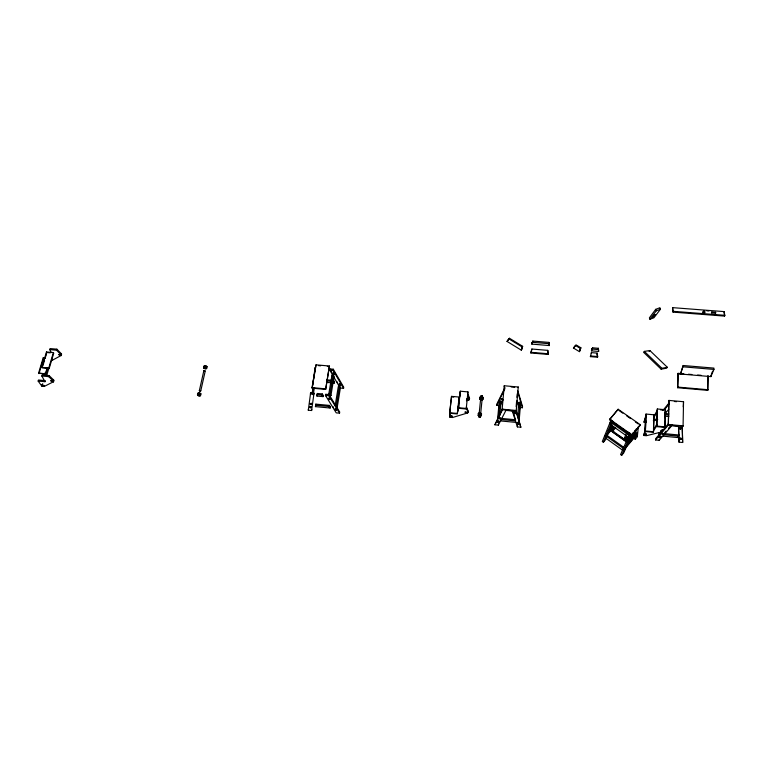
<?xml version="1.0" encoding="UTF-8"?>
<svg xmlns="http://www.w3.org/2000/svg" width="763" height="763" viewBox="0 0 763 763"><rect width="100%" height="100%" fill="white"/><g stroke="black" fill="none" stroke-linecap="round" stroke-linejoin="round"><path stroke-width="1.14" d="M458.449 407.728L458.449 408.281L466.193 408.997L466.193 408.443L458.449 407.728L460.261 391.209L467.957 391.905L467.948 392.468M680.52 374.013L683.19 365.515L713.93 368.1L713.939 369.426L710.897 376.607L680.52 374.013L683.19 365.515M678.45 425.935L679.041 442.159L682.675 442.502L682.236 426.231M683.257 406.889L683.534 401.719L668.922 400.413L668.321 425.067L683.066 426.431L683.534 401.719M707.74 390.36L708.007 375.892L707.74 390.36L677.687 387.738L678.097 373.336L683.848 373.832M677.687 387.738L678.097 373.336M679.041 442.159L678.927 437.485M668.321 425.067L668.922 400.413M664.955 425.115L665.422 409.721L657.315 408.987L656.752 426.641L664.916 427.394L665.422 409.721M664.869 417.752A2.375 0.982 2 0 0 665.365 417.323L665.202 411.467M659.003 435.072L659.051 432.716M668.522 423.618L655.608 438.763L655.589 439.946L659.194 440.289L659.222 439.106M660.119 434.92L660.167 432.554M653.51 428.892L654.015 414.795L646.013 414.061L645.384 431.534L653.433 432.287L654.015 414.795M656.027 419.974L656.046 418.811M656.752 426.641L657.315 408.987M660.777 432.182L646.309 435.721L643.657 435.473L645.45 429.159M645.784 422.349L644.02 422.187L645.803 415.787M644.725 432.926L645.498 420.47L645.24 430.408M645.384 431.534L646.013 414.061M661.988 430.733L663.419 430.361M598.392 348.29L598.621 351.457L591.449 350.856L592.593 347.814L598.392 348.29L598.621 351.457M591.449 350.856L592.593 347.814M502.092 409.741L502.13 409.178L516.255 410.484L516.198 411.038L502.092 409.741L504.248 385.763L518.23 387.003L516.198 411.038M504.2 386.345L504.248 385.763M549.274 345.563L548.931 342.396L532.822 341.071L531.83 344.113L549.274 345.563L548.931 342.396M531.83 344.113L532.822 341.071M512.173 410.532L517.362 426.908L520.843 427.232L516.189 410.78M520.128 407.509L522.436 407.728L522.521 406.584L517.858 390.904M517.695 415.873L518.754 403.188L520.032 403.207L520.48 404.705L519.145 420.814M519.088 402.139L518.993 403.284L519.841 403.303L519.937 402.158M517.362 426.908L517.457 425.754M518.249 416.188L518.439 413.889M518.315 421.748C518.745 423.37 518.201 425.783 517.371 422.893L518.22 422.912L518.363 424.285M518.602 420.508L520.032 403.207M514.987 411.085C515.969 414.328 513.718 414.319 514.119 411.076M516.141 406.679L516.532 402.006M516.923 397.342L517.219 393.842M502.674 408.472L494.891 424.791L498.353 425.115L498.458 423.961M499.412 413.279L499.622 410.99M500.356 402.959L500.127 405.678L503.237 399.44M500.9 400.489L500.795 401.624L499.956 401.491L499.355 402.702M499.784 415.368L501.043 401.576L499.794 401.367L499.107 402.75L497.524 419.955M498.983 405.573L496.694 405.363L496.799 404.228L504.972 387.575M498.21 418.601L499.794 401.367M518.172 387.585L518.23 387.003M634.921 430.399L634.148 438.515L635.226 439.278L637.305 436.808L638.402 426.326M634.816 435.52L635.226 435.291M480.347 416.884L482.416 396.197L481.711 395.797L480.928 396.035L478.849 416.722L480.347 416.884L478.887 416.646M635.226 439.278L636.256 428.863M635.98 434.786L636.027 434.3M636.199 436.455L636.809 434.948M636.514 436.35L636.857 435.301M466.193 408.997L467.957 391.905M467.318 413.05L467.7 411.801A2.251 0.944 6.4 0 0 468.177 411.295L466.441 406.679M468.692 400.06L469.064 398.82A2.241 0.963 6.3 0 0 469.541 398.305L467.824 393.613M449.846 413.145L449.951 417.285L452.469 417.523L467.576 412.955A2.251 0.944 6.4 0 0 468.053 412.449L468.091 411.009M466.412 400.766L468.949 399.965A2.241 0.963 6.3 0 0 469.417 399.45L469.493 398.057M457.323 413.441L459.126 397.046L451.534 396.359L449.674 412.726L449.693 413.269L457.333 413.975L457.323 413.441L449.674 412.726M457.848 409.302L458.229 405.792M458.487 403.446L460.137 392.916M458.449 408.281L460.261 391.209M530.876 352.983L531.897 349.025L547.767 350.36L548.111 354.433L530.876 352.983L531.897 349.025M449.693 413.269L451.534 396.359M449.951 417.285L449.951 410.971M308.3 410.208L310.617 392.859L314.013 393.174L311.59 410.523L308.3 410.208L308.5 409.092M312.658 385.525L315.071 367.604L314.881 368.72M309.892 407.614L310.055 406.431L310.913 406.631L310.713 407.747L309.892 407.614L310.093 406.488M310.713 407.747L310.875 406.574M547.767 350.36L548.111 354.433M315.443 406.631L315.834 404.132L329.397 405.401L330.322 406.889L330.131 408.024L315.443 406.631L315.634 405.506M316.95 396.064L317.36 393.479L322.272 393.937L323.235 395.482L323.035 396.626L316.95 396.064L317.15 394.919M339.535 413.174L339.716 412.049L329.034 394.557L325.629 394.242L325.429 395.387L336.216 412.859L339.535 413.174L328.843 395.701L329.063 394.004L329.874 394.013L330.675 395.339L330.198 396.569M340.279 388.043L343.56 388.338L343.741 387.242L333.297 369.225L329.921 368.92L329.73 370.045L332.658 375.043M336.388 404.714C336.779 406.498 334.709 406.441 335.586 404.705L336.388 404.714L337.16 405.992L336.979 407.118L336.302 407.204M339.316 386.851C340.298 385.248 338.095 385.296 338.534 386.841L339.316 386.851L340.088 388.157L340.269 387.051L339.497 385.744L338.715 385.735M336.674 408.997L336.493 410.122L335.691 410.113L335.882 408.978M336.531 404.628L339.459 386.755L338.276 386.746L335.339 404.609L336.531 404.628L337.418 406.088L340.336 388.253L333.059 375.816L331.857 375.806L328.805 393.908L330.017 393.918L330.942 395.434L329.73 395.415M339.783 385.201L339.964 384.094L340.746 384.104L340.565 385.21L339.783 385.201L339.02 383.884L339.802 383.894L340.565 385.21M332.859 406.469L333.307 407.204M337.437 382.253L336.931 381.862M329.874 394.013C330.598 395.739 327.832 395.358 329.683 395.158L330.484 396.474L329.683 396.464M332.906 375.911C333.908 374.29 331.676 374.347 332.105 375.911L332.906 375.911L333.708 377.265L333.889 376.149L332.983 374.7M329.168 399.507L328.357 398.191L329.168 398.2L329.978 399.526L329.168 399.507L329.368 398.362L330.169 398.381M330.017 393.918L333.059 375.816M334.394 373.164L334.204 374.29L333.402 374.28L333.593 373.164M330.942 395.434L333.965 377.37M330.131 408.024L329.206 406.536L329.397 405.401M330.017 406.889L329.568 406.154L330.017 406.889L328.834 406.87M334.289 383.083L333.565 380.441L334.289 383.083L326.459 382.368M330.56 370.484L330.036 370.074M343.56 388.338L333.107 370.341L333.297 369.225M323.035 396.626L322.072 395.081L322.272 393.937M325.658 389.416L329.406 366.021L316.025 364.838L312.01 387.604L312.162 388.176L325.658 389.416L329.406 366.021M634.826 433.727L635.169 432.65M311.59 410.523L311.79 409.407M322.072 395.081L317.16 394.624L317.36 393.479M315.834 404.132L315.634 405.258L329.206 406.536M312.162 388.176L316.025 364.838M312.143 393.307L313.126 387.747M312.162 393.565L313.135 388.024M313.183 394.881L314.346 387.947M314.013 393.174L313.812 394.318L310.417 394.004L310.617 392.859M458.887 399.869L460.013 394.061M457.581 411.677L458.706 405.964M457.457 412.831L458.582 407.118M521.301 350.16L522.645 346.316L509.474 338.276L507.023 341.423L521.301 350.16L522.645 346.316M590.4 356.636L590.543 355.959L597.667 356.559L597.524 357.227L590.4 356.636L591.411 352.64L597.143 353.116L597.667 356.559M591.268 353.317L591.411 352.64M597.143 353.116L597.524 357.227M597.181 354.442L597.486 355.911M199.362 390.599L203.816 370.837L204.589 370.704L205.218 371.152L200.774 390.837L199.362 390.599L200.774 390.837M579.451 351.648L580.872 347.775L576.017 344.876L573.452 348.052L579.451 351.648L580.872 347.775M609.494 419.688L618.154 409.245L640.357 424.762L640.176 425.325L631.678 435.349L609.494 419.688L618.154 409.245M38.15 381.08L41.936 386.259L44.197 386.469L53.448 381.758A2.175 0.82 15 0 0 53.486 381.252L53.534 379.888L49.08 375.568L42.165 374.919L41.841 376.006L44.988 381.719L38.15 381.08L38.474 380.012L45.303 380.651L44.988 381.719M52.218 359.43L51.903 360.47L61.145 355.501A2.155 0.849 15.3 0 0 61.183 354.967L61.231 353.622L56.882 349.177L50.053 348.567L49.738 349.616L51.245 352.573M53.305 381.853L53.772 380.68A2.175 0.82 15 0 0 53.801 380.174L53.534 379.888M61.002 355.596L61.46 354.452A2.146 0.849 15.3 0 0 61.498 353.918L61.231 353.622M53.362 381.824L53.668 380.756M61.059 355.568L61.307 354.547M53.219 380.966L48.756 376.655L49.08 375.568M60.983 354.719L56.576 350.236L56.882 349.177M44.149 375.301L44.798 373.117M47.764 367.756L45.818 374.29L45.427 373.746L47.048 368.3M41.936 386.259L42.251 385.191M42.404 384.733L41.65 384.657L43.31 385.973L42.404 384.733L42.718 383.665M45.284 375.406L47.554 367.766M42.556 385.906L42.871 384.838M49.175 368.529L48.784 367.966L53.362 352.582L46.476 351.962L41.86 367.327L42.261 367.89L49.175 368.529L53.744 353.145L53.362 352.582M46.629 375.749L48.889 368.128M44.197 386.469L44.512 385.401M42.919 365.696L44.559 360.212M45.217 358.019L46.867 352.525L46.476 351.962M45.818 374.29L38.589 373.107L43.176 357.876L45.437 358.085M38.989 373.651L43.233 359.526M45.999 354.919L46.314 353.879M631.678 435.349L640.357 424.762M672.585 307.642L673.042 312.124L724.526 316.101L724.85 315.31L724.039 311.59L672.585 307.642L673.042 312.124M644.02 422.187L645.765 416.96M645.689 420.585L645.269 421.834L646.147 421.92M643.657 435.473L645.412 430.342M644.916 435.139L645.336 433.909L646.223 433.994C646.833 435.73 643.762 435.139 645.803 435.225M645.164 435.263L645.336 433.909M645.603 435.311L646.223 433.994M706.834 310.818L709.018 310.98M711.803 312.019L711.497 312.811L715.646 313.231L715.637 312.315L711.803 312.019L711.803 312.935M715.332 313.107L715.637 312.315M724.039 311.59L724.526 316.101M611.134 419.841L602.322 441.519L603.39 442.282L605.498 439.812L613.061 421.357M610.2 423.131L610.772 421.729L609.952 423.789M604.84 436.312L605.24 435.368M603.39 442.282L612.231 420.623M607.262 433.365L606.89 434.271L608.388 432.659M623.619 448.482L622.751 450.294L605.498 437.962L606.232 436.159L606.986 435.349L624.287 447.69M628.483 437.275L610.877 424.81L611.64 422.94L612.393 422.12L630.057 434.586L629.303 435.415L611.64 422.94M605.669 437.714L606.814 435.597M611.049 424.562L611.716 422.921M606.165 437.18L606.986 435.349M607.634 433.46L608.016 432.554M611.554 424.018L612.393 422.12M628.426 438.162L625.879 441.319L610.247 430.208L612.775 427.089M613.204 426.441L611.611 430.294L613.109 428.672M614.291 427.213L612.384 431.925L626.862 442.197M711.326 374.271L712.632 371.19M626.9 432.383L623.991 439.068L625.479 437.428M626.757 436.026L625.088 439.85L628.073 436.57M628.168 434.128L628.884 432.507M629.98 433.136L620.557 454.586L621.635 455.358L623.743 452.86L631.831 434.605M621.635 455.358L630.62 434.996M624.02 450.828L625.202 448.711M629.771 437.8L630.991 435.625M626.452 445.668L626.051 446.574L626.795 445.754M482.416 396.197L481.825 396.445M496.694 405.363L504.877 388.739M500.232 404.543L501.272 402.463M494.891 424.791L502.569 409.645M497.571 422.206L498.163 421.033L499.012 421.176C499.393 422.864 496.465 422.158 498.411 422.349M497.8 422.349L498.163 421.033M498.22 422.425L499.012 421.176M498.353 425.115L506.136 409.979M633.09 433.441L629.246 439.011M633.242 432.278L633.071 433.012M653.796 416.512L657.096 410.732M653.767 417.685L657.067 411.915M653.49 429.903L656.8 424.238M653.462 431.095L656.771 425.439M333.269 375.863L333.889 376.149L332.592 374.7M509.474 338.276L507.023 341.423M515.035 413.689C515.178 411.82 513.413 411.81 514.605 413.68M655.713 309.33L649.38 317.866L649.942 319.268L653.929 317.761L660.472 309.215L659.881 307.747L655.713 309.33L656.304 310.799L649.942 319.268M635.274 432.087L634.511 433.785M680.834 427.604C680.415 430.818 681.426 426.889 679.9 427.585L680.167 429.006L679.9 427.585M634.072 436.035L634.864 435.034M681.178 438.2C680.768 441.31 681.76 437.495 680.262 438.172L680.529 439.555L680.262 438.172M662.828 410.542L668.855 403.179M664.315 409.884L668.836 404.371M664.668 413.041L666.109 411.305M664.926 413.88L668.731 409.292M627.358 442.998L634.53 434.529M630.133 440.594L631.564 438.897M632.994 437.209L634.435 435.52M627.014 445.468L635.617 435.301L633.147 433.594M626.204 447.299L635.522 436.283M644.344 351.381L643.571 352.277L661.139 369.187L666.585 368.195L667.367 367.308L649.885 350.551L644.344 351.381L661.922 368.291L667.367 367.308M655.589 439.946L668.502 424.829M649.122 351.447L649.885 350.551M608.206 430.733L612.508 425.716M608.559 432.335L611.43 428.987M607.806 434.185L611.392 430.008M659.232 437.399L660.233 436.236L661.092 436.379L659.947 437.619L659.232 437.399L659.947 437.619M659.518 437.552L661.092 436.379M663.82 433.756L666.118 431.085M668.417 428.415L670.715 425.744M659.194 440.289L672.232 425.172M661.139 369.187L661.922 368.291M451.591 417.103L451.801 415.778L450.962 415.701C450.227 417.39 452.583 417.599 451.801 415.778M629.599 440.585L631.068 438.963M625.708 446.498L627.196 444.848M625.212 449.092L624.706 449.264M631.001 436.016L630.486 436.188M627.272 432.278L627.777 431.724M612.699 431.066L615.693 427.814M610.247 430.208L613.242 426.965M605.498 437.962L606.242 437.161M610.877 424.81L611.63 423.999M575.111 345.916L573.452 348.052M508.797 339.125L507.929 340.403M500.595 417.723L499.422 417.723M481.882 399.43L480.652 399.001L481.167 399.45M466.584 398.973L467.938 399.268L466.546 399.316M480.261 415.721L479.011 415.301L479.536 415.73M656.304 310.799L660.472 309.215M653.3 420.737L657.716 419.612M479.546 413.403L479.526 413.947M311.466 403.255L310.942 403.255M198.924 393.317L200.097 393.689L199.544 393.937M481.176 397.132L481.739 397.151M332.296 374.786L333.097 374.795M335.405 405.83L336.197 405.84L336.979 407.118M514.434 413.575L515.302 413.584M517.371 422.893L518.02 423.198M517.772 424.171L518.621 424.19M679.947 428.892L680.873 428.911M677.496 436.856L678.87 436.884M680.31 439.44L681.216 439.459M673.3 311.333L724.85 315.31M532.717 342.329L548.845 343.665M592.527 349.092L598.326 349.568M530.953 352.306L548.206 353.765M683.181 366.831L713.939 369.426M688.445 374.223L691.898 374.519M697.649 375.005L701.102 375.301M677.859 373.994L681.302 374.29M677.925 387.099L708.016 389.721M318.4 365.62L320.622 365.811M327.308 366.402L329.54 366.602M329.73 370.045L333.107 370.341M511.191 386.965L514.682 387.27M674.33 401.491L676.571 401.691M49.738 349.616L56.576 350.236M48.012 352.63L50.301 352.84M660.586 409.865L662.904 410.074M326.86 379.84L331.333 380.241M326.669 380.937L331.142 381.347M665.47 413.556L668.865 413.861M665.441 414.729L668.846 415.043M665.431 416.236L668.846 416.55M451.543 396.913L453.708 397.103M312.01 387.604L325.515 388.844M668.531 424.514L683.295 425.878M41.86 367.327L48.784 367.966M505.926 410.399L512.316 410.99M671.774 425.706L678.46 426.317M325.429 395.387L328.843 395.701M656.943 426.088L665.117 426.851M38.589 373.107L45.427 373.746M645.565 431L653.624 431.753M41.841 376.006L48.756 376.655M450.962 415.701L451.572 416.035M500.499 420.938L515.931 422.387M662.77 436.15L678.879 437.657M450.99 416.941L451.83 417.018M663.419 430.551L662.198 430.733M575.388 345.429L580.242 348.329M508.787 338.82L521.978 346.869M618.965 410.484L622.818 413.184M626.681 415.883L630.534 418.572M635.36 421.949L638.25 423.97M632.098 433.889L634.015 435.234M609.647 419.135L631.85 434.805M615.798 424.257L627.196 432.297M630.61 435.978L632.537 437.342M610.524 429.521L626.185 440.632M612.67 431.238L614.606 432.611M618.469 435.358L624.268 439.469M625.956 440.671L627.043 441.443M606.232 436.159L623.543 448.51M205.009 366.593L206.239 366.631M43.176 357.876L43.558 358.438M469.34 399.154L467.709 394.757M326.268 395.778L325.801 395.015L326.211 396.159M336.493 410.122L335.71 408.854L334.909 408.834L335.691 410.113M329.921 368.92L331.676 371.924M334.204 374.29L333.412 372.926L332.611 372.916L333.402 374.28M466.317 407.833L467.977 412.163M512.622 410.446L515.387 419.192M665.412 415.854L665.393 416.14A2.375 0.982 2 0 1 664.888 416.569M665.384 417.037L665.174 412.649M517.591 423.188L517.934 424.276M515.75 410.866L520.843 427.232M518.058 402.912L519.078 406.269M516.942 400.699L518.983 407.404L518.754 403.188M517.762 392.068L522.436 407.728M664.955 424.991L665.04 428.339M678.507 425.888L678.841 435.168M682.189 426.288L682.675 442.502M451.152 415.997L451.171 417.065M710.897 375.301L710.897 376.607M702.79 312.391A0.963 0.792 13.6 0 1 704.192 312.019A0.963 0.792 13.6 0 1 704.392 313.288M204.093 366.755A1.64 0.687 12.5 0 1 204.713 365.906A1.64 0.687 12.5 0 1 206.897 366.574A1.64 0.687 12.5 0 1 206.277 367.423M204.484 366.707A1.431 0.601 12.5 0 1 204.598 365.858A1.431 0.601 12.5 0 1 206.592 366.269A1.431 0.601 12.5 0 1 206.468 367.117M197.941 393.88A1.66 0.658 12.3 0 1 198.552 393.069A1.66 0.658 12.3 0 1 200.774 393.727A1.66 0.658 12.3 0 1 200.154 394.538M198.008 393.489A1.45 0.582 12.3 0 1 198.866 392.974A1.45 0.582 12.3 0 1 200.602 393.527A1.45 0.582 12.3 0 1 200.345 394.233M480.995 399.65A1.707 0.734 6 0 1 479.965 398.439A1.707 0.734 6 0 1 482.75 398.639A1.707 0.734 6 0 1 481.873 399.707M481.215 399.783A1.497 0.639 6 0 1 480.022 398.753A1.497 0.639 6 0 1 482.435 398.791A1.497 0.639 6 0 1 481.978 399.793M480.356 398.076A1.707 0.734 6 0 1 480.28 397.018A1.707 0.734 6 0 1 482.683 397.189A1.707 0.734 6 0 1 482.76 398.248M480.242 397.647A1.497 0.649 6 0 1 480.7 396.836A1.497 0.649 6 0 1 482.693 397.132A1.497 0.649 6 0 1 482.578 397.99M479.364 415.921A1.726 0.715 6.1 0 1 478.325 414.729A1.726 0.715 6.1 0 1 481.129 414.938A1.726 0.715 6.1 0 1 480.251 415.988M479.593 416.064A1.507 0.629 6.1 0 1 478.382 415.053A1.507 0.629 6.1 0 1 480.814 415.101A1.507 0.629 6.1 0 1 480.356 416.073M478.716 414.328A1.726 0.725 6.1 0 1 478.639 413.298A1.726 0.725 6.1 0 1 481.062 413.479A1.726 0.725 6.1 0 1 481.138 414.509M478.84 414.061A1.507 0.629 6.1 0 1 478.859 413.164A1.507 0.629 6.1 0 1 480.986 413.365A1.507 0.629 6.1 0 1 480.957 414.252M661.111 431.162A1.822 0.734 2.2 0 1 661.454 430.37A1.822 0.734 2.2 0 1 663.419 430.256M661.216 432.65A1.593 0.639 2.3 0 1 661.903 431.944M661.197 430.742A1.593 0.639 2.2 0 1 661.826 430.179A1.593 0.639 2.2 0 1 663.409 430.151M661.082 432.564A1.822 0.734 2.3 0 1 661.998 431.62M479.05 416.922L480.118 417.075L479.05 416.922M678.832 434.986L678.822 436.178L663.944 434.786L663.963 433.594L678.832 434.986M653.548 315.548L655.283 314.9L653.548 315.548M591.764 349.559L592.298 348.691L591.764 349.559M549.226 344.237L549.017 343.302L549.226 344.237M532.126 342.825L532.564 341.948L532.126 342.825M515.559 419.736L515.454 420.899L501.205 419.564L501.31 418.401L515.559 419.736M465.068 412.106L466.555 412.306L465.068 412.106M199.524 390.732L200.516 390.99L199.563 390.694M636.266 434.099L637.181 432.926L636.285 434.052M661.931 433.832L663.514 433.966L661.96 433.794M333.736 381.204L334.118 382.32L333.736 381.204M500.871 398.954L502.35 399.116L500.871 398.954M322.453 394.709L322.854 395.854L322.453 394.709M499.078 418.572L500.576 418.734L499.078 418.572M636.58 434.061L637.229 433.231L636.58 434.061M522.026 347.518L521.692 349.139L522.026 347.518M580.252 348.987L579.861 350.618L580.252 348.987M50.759 380.832L52.151 381.233L50.816 380.775M58.493 354.557L59.867 354.957L58.513 354.518M481.176 395.816L482.216 395.978L481.176 395.835M662.16 434.033L663.285 434.137L662.16 434.033M204.503 367.89L205.876 368.252L204.503 367.89M310.102 403.885L311.504 404.199L310.102 403.885M204.083 370.656L205.056 370.923L204.141 370.618M198.342 395.072L199.734 395.425L198.342 395.072M652.966 316.674L652.499 317.294L653.948 316.321L652.966 316.674M659.928 308.433L659.833 309.292L659.928 308.433M703.333 312.391A0.963 0.792 13.6 0 0 704.936 312.153A0.963 0.792 13.6 0 0 703.763 311.085A0.963 0.792 13.6 0 0 703.333 312.391M204.055 368.205A1.64 0.687 12.4 0 0 206.754 368.395A1.64 0.687 12.4 0 0 204.818 367.175A1.64 0.687 12.4 0 0 204.055 368.205M204.293 368.434A1.431 0.601 12.4 0 0 206.563 368.443A1.431 0.601 12.4 0 0 204.646 367.442A1.431 0.601 12.4 0 0 204.293 368.434M197.903 395.358A1.66 0.658 12.3 0 0 200.631 395.558A1.66 0.658 12.3 0 0 198.657 394.366A1.66 0.658 12.3 0 0 197.903 395.358M198.142 395.587A1.45 0.582 12.3 0 0 200.431 395.615A1.45 0.582 12.3 0 0 198.485 394.633A1.45 0.582 12.3 0 0 198.142 395.587"/></g></svg>
